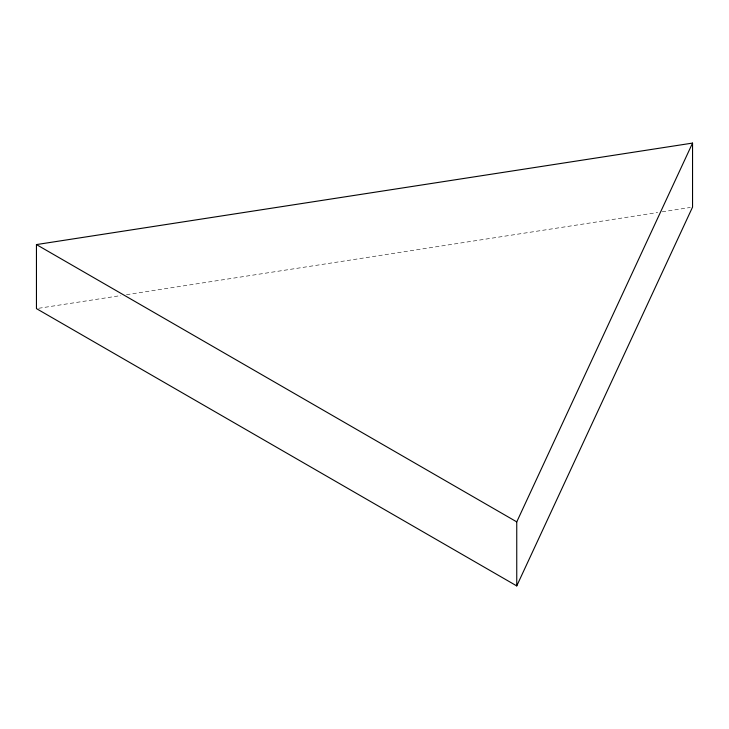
<?xml version="1.0" encoding="UTF-8"?>
<svg xmlns="http://www.w3.org/2000/svg" width="729" height="729" viewBox="0 0 729 729"><rect width="100%" height="100%" fill="white"/><g stroke="black" fill="none" stroke-linecap="round" stroke-linejoin="round"><path stroke-width="0.55" stroke-dasharray="3.65 2.73" d="M38.701 308.276L120.85 295.564M126.482 294.689L657.667 212.522M662.169 211.82L690.299 207.473"/><path stroke-width="1.09" d="M516.752 585.916L516.752 521.882L692.55 143.084L36.45 244.579L36.45 308.622L516.752 585.916L692.55 207.118L692.55 143.084M36.45 244.579L516.752 521.882"/></g></svg>
